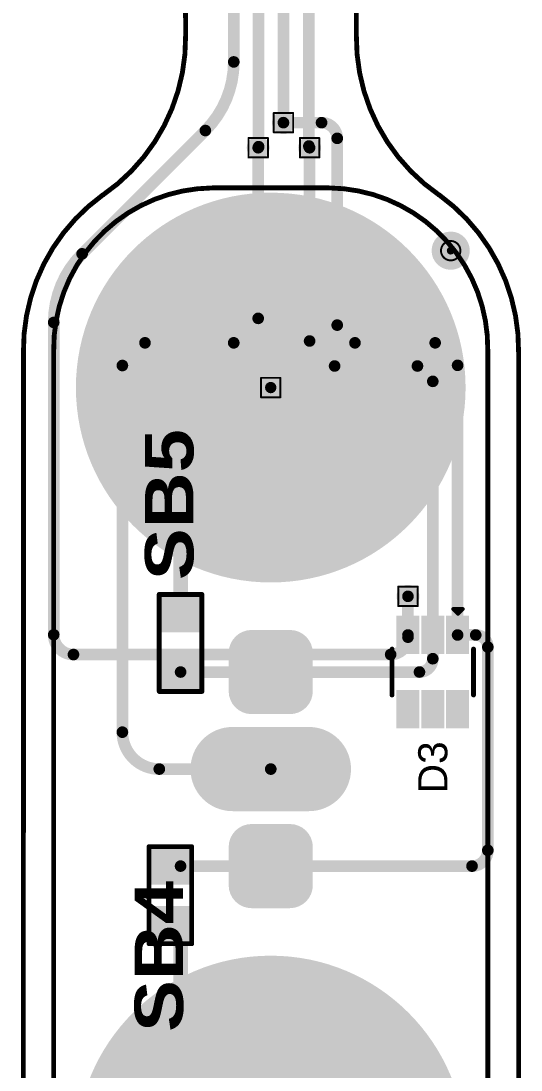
# Model space of a CAD drawing. Header units: inches. Extents: x -17 to 349, y -40 to 215.
# Drawn here: x 179.1 to 192.2, y 5.71 to 33.17 of the extents above; entities that cross this region are included whole.
import ezdxf

# ---------------------------------------------------------------- set-up
doc = ezdxf.new("R2010")
doc.units = ezdxf.units.IN
for name, color, linetype in [('Board Outline', 216, 'Continuous'), ('Bottom Layer', 5, 'Continuous'), ('Bottom Overlay', 54, 'Continuous'), ('Bottom Paste', 16, 'Continuous'), ('Bottom Solder', 6, 'Continuous'), ('Drill Drawing', 1, 'Continuous'), ('Pad Holes', 156, 'Continuous'), ('Top Layer', 1, 'Continuous'), ('Top Overlay', 2, 'Continuous'), ('Top Paste', 8, 'Continuous'), ('Top Solder', 216, 'Continuous'), ('Via Holes', 16, 'Continuous')]:
    doc.layers.add(name, color=color, linetype=linetype)
doc.styles.add('Arial', font='', dxfattribs={"height": 0.2})
doc.styles.add('Arial Black_Bold', font='', dxfattribs={"height": 0.2})
doc.styles.get('Arial').set_extended_font_data('Arial')
doc.styles.get('Arial Black_Bold').set_extended_font_data('Arial Black', bold=True)

# ---------------------------------------------------------------- blocks, each defined once
blk = doc.blocks.new('S______B______21')
at = {"layer": 'Top Layer'}
for points in [[(-1.143, -0.4445), (-1.143, 0.4445), (-0.381, 0.4445), (-0.381, -0.4445)], [(0.381, -0.4445), (0.381, 0.4445), (1.143, 0.4445), (1.143, -0.4445)]]:
    blk.add_hatch(color=1, dxfattribs=at).paths.add_polyline_path(points)
at = {"layer": 'Top Paste'}
for points in [[(-1.143, -0.4445), (-1.143, 0.4445), (-0.381, 0.4445), (-0.381, -0.4445)], [(0.381, -0.4445), (0.381, 0.4445), (1.143, 0.4445), (1.143, -0.4445)]]:
    blk.add_hatch(color=8, dxfattribs=at).paths.add_polyline_path(points)
at = {"layer": 'Top Solder'}
for points in [[(-1.2446, -0.5461), (-1.2446, 0.5461), (-0.2794, 0.5461), (-0.2794, -0.5461)], [(0.2794, -0.5461), (0.2794, 0.5461), (1.2446, 0.5461), (1.2446, -0.5461)]]:
    blk.add_hatch(color=216, dxfattribs=at).paths.add_polyline_path(points)
at = {"layer": 'Top Overlay'}
for points in [[(-1.27, -0.5588, 0.127, 0.127, 0), (-1.27, 0.5588, 0.127, 0.127, 0)], [(1.27, 0.5588, 0.127, 0.127, 0), (-1.27, 0.5588, 0.127, 0.127, 0)], [(1.27, -0.5588, 0.127, 0.127, 0), (1.27, 0.5588, 0.127, 0.127, 0)], [(1.27, -0.5588, 0.127, 0.127, 0), (-1.27, -0.5588, 0.127, 0.127, 0)]]:
    blk.add_lwpolyline(points, format="xyseb", dxfattribs=at)
for points in [[(-1.30175, 0.5588, 0.0635, 0.0635, 1), (-1.23825, 0.5588, 0.0635, 0.0635, 1)], [(-1.30175, 0.5588, 0.0635, 0.0635, 1), (-1.23825, 0.5588, 0.0635, 0.0635, 1)], [(1.23825, 0.5588, 0.0635, 0.0635, 1), (1.30175, 0.5588, 0.0635, 0.0635, 1)], [(1.23825, 0.5588, 0.0635, 0.0635, 1), (1.30175, 0.5588, 0.0635, 0.0635, 1)], [(-1.30175, -0.5588, 0.0635, 0.0635, 1), (-1.23825, -0.5588, 0.0635, 0.0635, 1)], [(-1.30175, -0.5588, 0.0635, 0.0635, 1), (-1.23825, -0.5588, 0.0635, 0.0635, 1)], [(1.23825, -0.5588, 0.0635, 0.0635, 1), (1.30175, -0.5588, 0.0635, 0.0635, 1)], [(1.23825, -0.5588, 0.0635, 0.0635, 1), (1.30175, -0.5588, 0.0635, 0.0635, 1)]]:
    blk.add_lwpolyline(points, format="xyseb", close=True, dxfattribs=at)
blk = doc.blocks.new('S______B______22')
at = {"layer": 'Top Layer'}
for points in [[(-1.143, -0.4445), (-1.143, 0.4445), (-0.381, 0.4445), (-0.381, -0.4445)], [(0.381, -0.4445), (0.381, 0.4445), (1.143, 0.4445), (1.143, -0.4445)]]:
    blk.add_hatch(color=1, dxfattribs=at).paths.add_polyline_path(points)
at = {"layer": 'Top Paste'}
for points in [[(-1.143, -0.4445), (-1.143, 0.4445), (-0.381, 0.4445), (-0.381, -0.4445)], [(0.381, -0.4445), (0.381, 0.4445), (1.143, 0.4445), (1.143, -0.4445)]]:
    blk.add_hatch(color=8, dxfattribs=at).paths.add_polyline_path(points)
at = {"layer": 'Top Solder'}
for points in [[(-1.2446, -0.5461), (-1.2446, 0.5461), (-0.2794, 0.5461), (-0.2794, -0.5461)], [(0.2794, -0.5461), (0.2794, 0.5461), (1.2446, 0.5461), (1.2446, -0.5461)]]:
    blk.add_hatch(color=216, dxfattribs=at).paths.add_polyline_path(points)
at = {"layer": 'Top Overlay'}
for points in [[(-1.27, 0.5588, 0.127, 0.127, 0), (-1.27, -0.5588, 0.127, 0.127, 0)], [(-1.27, 0.5588, 0.127, 0.127, 0), (1.27, 0.5588, 0.127, 0.127, 0)], [(1.27, 0.5588, 0.127, 0.127, 0), (1.27, -0.5588, 0.127, 0.127, 0)], [(-1.27, -0.5588, 0.127, 0.127, 0), (1.27, -0.5588, 0.127, 0.127, 0)]]:
    blk.add_lwpolyline(points, format="xyseb", dxfattribs=at)
for points in [[(-1.30175, 0.5588, 0.0635, 0.0635, 1), (-1.23825, 0.5588, 0.0635, 0.0635, 1)], [(-1.30175, 0.5588, 0.0635, 0.0635, 1), (-1.23825, 0.5588, 0.0635, 0.0635, 1)], [(1.23825, 0.5588, 0.0635, 0.0635, 1), (1.30175, 0.5588, 0.0635, 0.0635, 1)], [(1.23825, 0.5588, 0.0635, 0.0635, 1), (1.30175, 0.5588, 0.0635, 0.0635, 1)], [(-1.30175, -0.5588, 0.0635, 0.0635, 1), (-1.23825, -0.5588, 0.0635, 0.0635, 1)], [(-1.30175, -0.5588, 0.0635, 0.0635, 1), (-1.23825, -0.5588, 0.0635, 0.0635, 1)], [(1.23825, -0.5588, 0.0635, 0.0635, 1), (1.30175, -0.5588, 0.0635, 0.0635, 1)], [(1.23825, -0.5588, 0.0635, 0.0635, 1), (1.30175, -0.5588, 0.0635, 0.0635, 1)]]:
    blk.add_lwpolyline(points, format="xyseb", close=True, dxfattribs=at)
blk = doc.blocks.new('SOT_363_29')
at = {"layer": 'Top Layer'}
for points in [[(-0.57, 0.85), (-0.57, 0.45), (-1.37, 0.45), (-1.37, 0.85)], [(1.37, 0.85), (1.37, 0.45), (0.57, 0.45), (0.57, 0.85)], [(-0.57, 0.2), (-0.57, -0.2), (-1.37, -0.2), (-1.37, 0.2)], [(1.37, 0.2), (1.37, -0.2), (0.57, -0.2), (0.57, 0.2)], [(-0.57, -0.45), (-0.57, -0.85), (-1.37, -0.85), (-1.37, -0.45)], [(1.37, -0.45), (1.37, -0.85), (0.57, -0.85), (0.57, -0.45)]]:
    blk.add_hatch(color=1, dxfattribs=at).paths.add_polyline_path(points)
at = {"layer": 'Top Paste'}
for points in [[(-0.57, 0.85), (-0.57, 0.45), (-1.37, 0.45), (-1.37, 0.85)], [(1.37, 0.85), (1.37, 0.45), (0.57, 0.45), (0.57, 0.85)], [(-0.57, 0.2), (-0.57, -0.2), (-1.37, -0.2), (-1.37, 0.2)], [(1.37, 0.2), (1.37, -0.2), (0.57, -0.2), (0.57, 0.2)], [(-0.57, -0.45), (-0.57, -0.85), (-1.37, -0.85), (-1.37, -0.45)], [(1.37, -0.45), (1.37, -0.85), (0.57, -0.85), (0.57, -0.45)]]:
    blk.add_hatch(color=8, dxfattribs=at).paths.add_polyline_path(points)
at = {"layer": 'Top Solder'}
for points in [[(-0.468, 0.952), (-0.468, 0.348), (-1.472, 0.348), (-1.472, 0.952)], [(1.472, 0.952), (1.472, 0.348), (0.468, 0.348), (0.468, 0.952)], [(-0.468, 0.302), (-0.468, -0.302), (-1.472, -0.302), (-1.472, 0.302)], [(1.472, 0.302), (1.472, -0.302), (0.468, -0.302), (0.468, 0.302)], [(-0.468, -0.348), (-0.468, -0.952), (-1.472, -0.952), (-1.472, -0.348)], [(1.472, -0.348), (1.472, -0.952), (0.468, -0.952), (0.468, -0.348)]]:
    blk.add_hatch(color=216, dxfattribs=at).paths.add_polyline_path(points)
at = {"layer": 'Top Overlay'}
for points in [[(0.6, 1.067, 0.127, 0.127, 0), (-0.6, 1.067, 0.127, 0.127, 0)], [(-1.524, 0.66, 0.1, 0.1, 0), (-1.651, 0.787, 0.1, 0.1, 0)], [(-1.651, 0.533, 0.1, 0.1, 0), (-1.651, 0.787, 0.1, 0.1, 0)], [(-1.651, 0.533, 0.1, 0.1, 0), (-1.524, 0.66, 0.1, 0.1, 0)], [(-0.6, -1.067, 0.127, 0.127, 0), (0.6, -1.067, 0.127, 0.127, 0)]]:
    blk.add_lwpolyline(points, format="xyseb", dxfattribs=at)
for points in [[(-0.632, 1.067, 0.0635, 0.0635, 1), (-0.568, 1.067, 0.0635, 0.0635, 1)], [(0.568, 1.067, 0.0635, 0.0635, 1), (0.632, 1.067, 0.0635, 0.0635, 1)], [(-1.676, 0.787, 0.05, 0.05, 1), (-1.626, 0.787, 0.05, 0.05, 1)], [(-1.676, 0.787, 0.05, 0.05, 1), (-1.626, 0.787, 0.05, 0.05, 1)], [(-1.676, 0.533, 0.05, 0.05, 1), (-1.626, 0.533, 0.05, 0.05, 1)], [(-1.676, 0.533, 0.05, 0.05, 1), (-1.626, 0.533, 0.05, 0.05, 1)], [(-1.549, 0.66, 0.05, 0.05, 1), (-1.499, 0.66, 0.05, 0.05, 1)], [(-1.549, 0.66, 0.05, 0.05, 1), (-1.499, 0.66, 0.05, 0.05, 1)], [(-0.632, -1.067, 0.0635, 0.0635, 1), (-0.568, -1.067, 0.0635, 0.0635, 1)], [(0.568, -1.067, 0.0635, 0.0635, 1), (0.632, -1.067, 0.0635, 0.0635, 1)]]:
    blk.add_lwpolyline(points, format="xyseb", close=True, dxfattribs=at)
blk = doc.blocks.new('EMG_2_PAD_B_44')
at = {"layer": 'Bottom Layer'}
h = blk.add_hatch(color=5, dxfattribs=at)
edge = h.paths.add_edge_path()
edge.add_arc((0, 9.987), 5, 0, 360)
h = blk.add_hatch(color=5, dxfattribs=at)
edge = h.paths.add_edge_path()
edge.add_arc((0, -9.987), 5, 0, 360)
at = {"layer": 'Bottom Paste'}
h = blk.add_hatch(color=16, dxfattribs=at)
edge = h.paths.add_edge_path()
edge.add_arc((0, 9.987), 5, 0, 360)
h = blk.add_hatch(color=16, dxfattribs=at)
edge = h.paths.add_edge_path()
edge.add_arc((0, -9.987), 5, 0, 360)
at = {"layer": 'Bottom Solder'}
h = blk.add_hatch(color=6, dxfattribs=at)
edge = h.paths.add_edge_path()
edge.add_arc((0, 9.987), 5.102, 0, 360)
h = blk.add_hatch(color=6, dxfattribs=at)
edge = h.paths.add_edge_path()
edge.add_arc((0, -9.987), 5.102, 0, 360)
at = {"layer": 'Bottom Overlay'}
for points in [[(-5.683, 10.966, 0.127, 0.127, -0.414214), (-1.531, 15.213, 0.127, 0.127, 0)], [(-1.531, 15.213, 0.127, 0.127, 0), (1.531, 15.213, 0.127, 0.127, 0)], [(1.531, 15.213, 0.127, 0.127, -0.414214), (5.683, 10.966, 0.127, 0.127, 0)], [(-5.683, -10.966, 0.127, 0.127, 0), (-5.683, 10.966, 0.127, 0.127, 0)], [(5.683, -10.966, 0.127, 0.127, 0), (5.683, 10.966, 0.127, 0.127, 0)]]:
    blk.add_lwpolyline(points, format="xyseb", dxfattribs=at)
for points in [[(-1.562, 15.213, 0.0635, 0.0635, 1), (-1.499, 15.213, 0.0635, 0.0635, 1)], [(-1.562, 15.213, 0.0635, 0.0635, 1), (-1.499, 15.213, 0.0635, 0.0635, 1)], [(1.499, 15.213, 0.0635, 0.0635, 1), (1.562, 15.213, 0.0635, 0.0635, 1)], [(1.499, 15.213, 0.0635, 0.0635, 1), (1.562, 15.213, 0.0635, 0.0635, 1)], [(-5.715, 10.966, 0.0635, 0.0635, 1), (-5.652, 10.966, 0.0635, 0.0635, 1)], [(-5.715, 10.966, 0.0635, 0.0635, 1), (-5.652, 10.966, 0.0635, 0.0635, 1)], [(5.651, 10.966, 0.0635, 0.0635, 1), (5.715, 10.966, 0.0635, 0.0635, 1)], [(5.651, 10.966, 0.0635, 0.0635, 1), (5.715, 10.966, 0.0635, 0.0635, 1)]]:
    blk.add_lwpolyline(points, format="xyseb", close=True, dxfattribs=at)
blk = doc.blocks.new('T____P____SMD_3_P____55')
at = {"layer": 'Top Layer'}
h = blk.add_hatch(color=1, dxfattribs=at)
edge = h.paths.add_edge_path()
edge.add_arc((-0.5, 3.04), 0.5, 90, 180)
edge.add_line((-1, 3.04), (-1, 2.04))
edge.add_arc((-0.5, 2.04), 0.5, 180, 270)
edge.add_line((-0.5, 1.54), (0.5, 1.54))
edge.add_arc((0.5, 2.04), 0.5, 270, 360)
edge.add_line((1, 2.04), (1, 3.04))
edge.add_arc((0.5, 3.04), 0.5, 0, 90)
edge.add_line((0.5, 3.54), (-0.5, 3.54))
h = blk.add_hatch(color=1, dxfattribs=at)
edge = h.paths.add_edge_path()
edge.add_arc((-1, 0), 1, 90, 270)
edge.add_line((-1, -1), (1, -1))
edge.add_arc((1, 0), 1, 270, 450)
edge.add_line((1, 1), (-1, 1))
h = blk.add_hatch(color=1, dxfattribs=at)
edge = h.paths.add_edge_path()
edge.add_arc((-0.5, -2.04), 0.5, 90, 180)
edge.add_line((-1, -2.04), (-1, -3.04))
edge.add_arc((-0.5, -3.04), 0.5, 180, 270)
edge.add_line((-0.5, -3.54), (0.5, -3.54))
edge.add_arc((0.5, -3.04), 0.5, 270, 360)
edge.add_line((1, -3.04), (1, -2.04))
edge.add_arc((0.5, -2.04), 0.5, 0, 90)
edge.add_line((0.5, -1.54), (-0.5, -1.54))
at = {"layer": 'Top Paste'}
h = blk.add_hatch(color=8, dxfattribs=at)
edge = h.paths.add_edge_path()
edge.add_arc((-0.5, 3.04), 0.5, 90, 180)
edge.add_line((-1, 3.04), (-1, 2.04))
edge.add_arc((-0.5, 2.04), 0.5, 180, 270)
edge.add_line((-0.5, 1.54), (0.5, 1.54))
edge.add_arc((0.5, 2.04), 0.5, 270, 360)
edge.add_line((1, 2.04), (1, 3.04))
edge.add_arc((0.5, 3.04), 0.5, 0, 90)
edge.add_line((0.5, 3.54), (-0.5, 3.54))
h = blk.add_hatch(color=8, dxfattribs=at)
edge = h.paths.add_edge_path()
edge.add_arc((-1, 0), 1, 90, 270)
edge.add_line((-1, -1), (1, -1))
edge.add_arc((1, 0), 1, 270, 450)
edge.add_line((1, 1), (-1, 1))
h = blk.add_hatch(color=8, dxfattribs=at)
edge = h.paths.add_edge_path()
edge.add_arc((-0.5, -2.04), 0.5, 90, 180)
edge.add_line((-1, -2.04), (-1, -3.04))
edge.add_arc((-0.5, -3.04), 0.5, 180, 270)
edge.add_line((-0.5, -3.54), (0.5, -3.54))
edge.add_arc((0.5, -3.04), 0.5, 270, 360)
edge.add_line((1, -3.04), (1, -2.04))
edge.add_arc((0.5, -2.04), 0.5, 0, 90)
edge.add_line((0.5, -1.54), (-0.5, -1.54))
at = {"layer": 'Top Solder'}
h = blk.add_hatch(color=216, dxfattribs=at)
edge = h.paths.add_edge_path()
edge.add_arc((-0.5, 3.04), 0.602, 90, 180)
edge.add_line((-1.102, 3.04), (-1.102, 2.04))
edge.add_arc((-0.5, 2.04), 0.602, 180, 270)
edge.add_line((-0.5, 1.438), (0.5, 1.438))
edge.add_arc((0.5, 2.04), 0.602, 270, 360)
edge.add_line((1.102, 2.04), (1.102, 3.04))
edge.add_arc((0.5, 3.04), 0.602, 0, 90)
edge.add_line((0.5, 3.642), (-0.5, 3.642))
h = blk.add_hatch(color=216, dxfattribs=at)
edge = h.paths.add_edge_path()
edge.add_arc((-1, 0), 1.102, 90, 270)
edge.add_line((-1, -1.102), (1, -1.102))
edge.add_arc((1, 0), 1.102, 270, 450)
edge.add_line((1, 1.102), (-1, 1.102))
h = blk.add_hatch(color=216, dxfattribs=at)
edge = h.paths.add_edge_path()
edge.add_arc((-0.5, -2.04), 0.602, 90, 180)
edge.add_line((-1.102, -2.04), (-1.102, -3.04))
edge.add_arc((-0.5, -3.04), 0.602, 180, 270)
edge.add_line((-0.5, -3.642), (0.5, -3.642))
edge.add_arc((0.5, -3.04), 0.602, 270, 360)
edge.add_line((1.102, -3.04), (1.102, -2.04))
edge.add_arc((0.5, -2.04), 0.602, 0, 90)
edge.add_line((0.5, -1.438), (-0.5, -1.438))

msp = doc.modelspace()

# ---------------------------------------------------------------- hatches: boundary and pattern name
at = {"layer": 'Bottom Layer'}
h = msp.add_hatch(color=5, dxfattribs=at)
edge = h.paths.add_edge_path()
edge.add_arc((185.978, 30.51), 0.3, 0, 360)
h = msp.add_hatch(color=5, dxfattribs=at)
edge = h.paths.add_edge_path()
edge.add_arc((185.316, 29.854), 0.3, 0, 360)
h = msp.add_hatch(color=5, dxfattribs=at)
edge = h.paths.add_edge_path()
edge.add_arc((186.662, 29.854), 0.3, 0, 360)
h = msp.add_hatch(color=5, dxfattribs=at)
edge = h.paths.add_edge_path()
edge.add_arc((185.645, 23.576), 0.3, 0, 360)
h = msp.add_hatch(color=5, dxfattribs=at)
edge = h.paths.add_edge_path()
edge.add_arc((189.238, 18.111), 0.3, 0, 360)
at = {"layer": 'Bottom Solder'}
h = msp.add_hatch(color=6, dxfattribs=at)
edge = h.paths.add_edge_path()
edge.add_arc((190.357, 27.159), 0.102, 0, 360)
at = {"layer": 'Pad Holes'}
h = msp.add_hatch(color=7, dxfattribs=at)
edge = h.paths.add_edge_path()
edge.add_arc((190.357, 27.159), 0.5, 0, 360)
at = {"layer": 'Top Layer'}
h = msp.add_hatch(color=1, dxfattribs=at)
edge = h.paths.add_edge_path()
edge.add_arc((185.978, 30.51), 0.3, 0, 360)
h = msp.add_hatch(color=1, dxfattribs=at)
edge = h.paths.add_edge_path()
edge.add_arc((185.316, 29.854), 0.3, 0, 360)
h = msp.add_hatch(color=1, dxfattribs=at)
edge = h.paths.add_edge_path()
edge.add_arc((186.662, 29.854), 0.3, 0, 360)
h = msp.add_hatch(color=1, dxfattribs=at)
edge = h.paths.add_edge_path()
edge.add_arc((185.645, 23.576), 0.3, 0, 360)
h = msp.add_hatch(color=1, dxfattribs=at)
edge = h.paths.add_edge_path()
edge.add_arc((189.238, 18.111), 0.3, 0, 360)
at = {"layer": 'Top Solder'}
h = msp.add_hatch(color=216, dxfattribs=at)
edge = h.paths.add_edge_path()
edge.add_arc((190.357, 27.159), 0.102, 0, 360)
at = {"layer": 'Via Holes'}
h = msp.add_hatch(color=7, dxfattribs=at)
edge = h.paths.add_edge_path()
edge.add_arc((185.978, 30.51), 0.15, 0, 360)
h = msp.add_hatch(color=7, dxfattribs=at)
edge = h.paths.add_edge_path()
edge.add_arc((185.316, 29.854), 0.15, 0, 360)
h = msp.add_hatch(color=7, dxfattribs=at)
edge = h.paths.add_edge_path()
edge.add_arc((186.662, 29.854), 0.15, 0, 360)
h = msp.add_hatch(color=7, dxfattribs=at)
edge = h.paths.add_edge_path()
edge.add_arc((185.645, 23.576), 0.15, 0, 360)
h = msp.add_hatch(color=7, dxfattribs=at)
edge = h.paths.add_edge_path()
edge.add_arc((189.238, 18.111), 0.15, 0, 360)

# ---------------------------------------------------------------- linework, layer by layer
at = {"layer": 'Board Outline'}
for points in [[(183.381, 52.651, 0.127, 0.127, 0), (183.416, 32.792, 0.127, 0.127, 0)], [(187.851, 52.659, 0.127, 0.127, 0), (187.886, 32.793, 0.127, 0.127, 0)], [(183.416, 32.792, 0.127, 0.127, -0.250069), (181.248, 28.615, 0.127, 0.127, 0)], [(190.055, 28.615, 0.127, 0.127, -0.250069), (187.887, 32.792, 0.127, 0.127, 0)], [(179.169, 24.504, 0.127, 0.127, -0.244175), (181.246, 28.617, 0.127, 0.127, 0)], [(190.057, 28.617, 0.127, 0.127, -0.244175), (192.135, 24.504, 0.127, 0.127, 0)], [(179.168, 2.648, 0.127, 0.127, 0), (179.169, 24.504, 0.127, 0.127, 0)], [(192.135, 24.504, 0.127, 0.127, 0), (192.135, 2.648, 0.127, 0.127, 0)]]:
    msp.add_lwpolyline(points, format="xyseb", dxfattribs=at)
for points in [[(183.385, 32.792, 0.0635, 0.0635, 1), (183.448, 32.792, 0.0635, 0.0635, 1)], [(183.385, 32.792, 0.0635, 0.0635, 1), (183.448, 32.792, 0.0635, 0.0635, 1)], [(187.855, 32.793, 0.0635, 0.0635, 1), (187.918, 32.793, 0.0635, 0.0635, 1)], [(187.855, 32.792, 0.0635, 0.0635, 1), (187.919, 32.792, 0.0635, 0.0635, 1)], [(181.214, 28.617, 0.0635, 0.0635, 1), (181.278, 28.617, 0.0635, 0.0635, 1)], [(181.216, 28.615, 0.0635, 0.0635, 1), (181.279, 28.615, 0.0635, 0.0635, 1)], [(190.024, 28.615, 0.0635, 0.0635, 1), (190.087, 28.615, 0.0635, 0.0635, 1)], [(190.025, 28.617, 0.0635, 0.0635, 1), (190.089, 28.617, 0.0635, 0.0635, 1)], [(179.137, 24.504, 0.0635, 0.0635, 1), (179.2, 24.504, 0.0635, 0.0635, 1)], [(179.137, 24.504, 0.0635, 0.0635, 1), (179.2, 24.504, 0.0635, 0.0635, 1)], [(192.103, 24.504, 0.0635, 0.0635, 1), (192.166, 24.504, 0.0635, 0.0635, 1)], [(192.103, 24.504, 0.0635, 0.0635, 1), (192.166, 24.504, 0.0635, 0.0635, 1)]]:
    msp.add_lwpolyline(points, format="xyseb", close=True, dxfattribs=at)
at = {"layer": 'Bottom Layer'}
for points in [[(184.677, 32.1, 0.305, 0.305, 0), (184.677, 52.653, 0.305, 0.305, 0)], [(185.327, 29.881, 0.305, 0.305, 0), (185.327, 52.653, 0.305, 0.305, 0)], [(185.977, 30.511, 0.305, 0.305, 0), (185.977, 52.308, 0.305, 0.305, 0)], [(186.644, 29.899, 0.305, 0.305, 0), (186.644, 33.954, 0.305, 0.305, 0)], [(184.677, 32.1, 0.305, 0.305, -0.198912), (183.933, 30.304, 0.305, 0.305, 0)], [(185.977, 30.511, 0.305, 0.305, 0), (185.978, 30.51, 0.305, 0.305, 0)], [(180.706, 27.077, 0.305, 0.305, 0), (183.933, 30.304, 0.305, 0.305, 0)], [(185.328, 29.882, 0.305, 0.305, -0.198912), (185.316, 29.854, 0.305, 0.305, 0)], [(185.327, 29.881, 0.305, 0.305, -0.198912), (185.316, 29.854, 0.305, 0.305, 0)], [(186.662, 29.854, 0.305, 0.305, -0.198912), (186.644, 29.899, 0.305, 0.305, 0)], [(179.962, 25.281, 0.305, 0.305, -0.198912), (180.706, 27.077, 0.305, 0.305, 0)], [(179.962, 17.105, 0.305, 0.305, 0), (179.962, 25.281, 0.305, 0.305, 0)], [(189.238, 17.041, 0.305, 0.305, 0), (189.238, 18.111, 0.305, 0.305, 0)], [(180.479, 16.587, 0.305, 0.305, -0.414214), (179.962, 17.105, 0.305, 0.305, 0)], [(189.238, 17.041, 0.305, 0.305, -0.414214), (188.784, 16.587, 0.305, 0.305, 0)], [(180.479, 16.587, 0.305, 0.305, 0), (188.784, 16.587, 0.305, 0.305, 0)]]:
    msp.add_lwpolyline(points, format="xyseb", dxfattribs=at)
for points in [[(184.601, 32.1, 0.152, 0.152, 1), (184.753, 32.1, 0.152, 0.152, 1)], [(184.601, 32.1, 0.152, 0.152, 1), (184.753, 32.1, 0.152, 0.152, 1)], [(185.901, 30.511, 0.152, 0.152, 1), (186.053, 30.511, 0.152, 0.152, 1)], [(185.901, 30.511, 0.152, 0.152, 1), (186.053, 30.511, 0.152, 0.152, 1)], [(185.902, 30.51, 0.152, 0.152, 1), (186.054, 30.51, 0.152, 0.152, 1)], [(183.857, 30.304, 0.152, 0.152, 1), (184.009, 30.304, 0.152, 0.152, 1)], [(183.857, 30.304, 0.152, 0.152, 1), (184.009, 30.304, 0.152, 0.152, 1)], [(185.24, 29.854, 0.152, 0.152, 1), (185.392, 29.854, 0.152, 0.152, 1)], [(185.24, 29.854, 0.152, 0.152, 1), (185.392, 29.854, 0.152, 0.152, 1)], [(185.252, 29.882, 0.152, 0.152, 1), (185.404, 29.882, 0.152, 0.152, 1)], [(185.251, 29.881, 0.152, 0.152, 1), (185.403, 29.881, 0.152, 0.152, 1)], [(185.251, 29.881, 0.152, 0.152, 1), (185.403, 29.881, 0.152, 0.152, 1)], [(186.568, 29.899, 0.152, 0.152, 1), (186.72, 29.899, 0.152, 0.152, 1)], [(186.568, 29.899, 0.152, 0.152, 1), (186.72, 29.899, 0.152, 0.152, 1)], [(186.586, 29.854, 0.152, 0.152, 1), (186.738, 29.854, 0.152, 0.152, 1)], [(180.63, 27.077, 0.152, 0.152, 1), (180.782, 27.077, 0.152, 0.152, 1)], [(180.63, 27.077, 0.152, 0.152, 1), (180.782, 27.077, 0.152, 0.152, 1)], [(179.886, 25.281, 0.152, 0.152, 1), (180.038, 25.281, 0.152, 0.152, 1)], [(179.886, 25.281, 0.152, 0.152, 1), (180.038, 25.281, 0.152, 0.152, 1)], [(189.162, 18.111, 0.152, 0.152, 1), (189.314, 18.111, 0.152, 0.152, 1)], [(179.886, 17.105, 0.152, 0.152, 1), (180.038, 17.105, 0.152, 0.152, 1)], [(179.886, 17.105, 0.152, 0.152, 1), (180.038, 17.105, 0.152, 0.152, 1)], [(189.162, 17.041, 0.152, 0.152, 1), (189.314, 17.041, 0.152, 0.152, 1)], [(189.162, 17.041, 0.152, 0.152, 1), (189.314, 17.041, 0.152, 0.152, 1)], [(180.403, 16.587, 0.152, 0.152, 1), (180.556, 16.587, 0.152, 0.152, 1)], [(180.403, 16.587, 0.152, 0.152, 1), (180.556, 16.587, 0.152, 0.152, 1)], [(188.708, 16.587, 0.152, 0.152, 1), (188.86, 16.587, 0.152, 0.152, 1)], [(188.708, 16.587, 0.152, 0.152, 1), (188.86, 16.587, 0.152, 0.152, 1)]]:
    msp.add_lwpolyline(points, format="xyseb", close=True, dxfattribs=at)
at = {"layer": 'Drill Drawing'}
for points in [[(185.724, 30.764, 0.0508, 0.0508, 0), (186.232, 30.764, 0.0508, 0.0508, 0)], [(185.724, 30.256, 0.0508, 0.0508, 0), (185.724, 30.764, 0.0508, 0.0508, 0)], [(186.232, 30.256, 0.0508, 0.0508, 0), (186.232, 30.764, 0.0508, 0.0508, 0)], [(185.724, 30.256, 0.0508, 0.0508, 0), (186.232, 30.256, 0.0508, 0.0508, 0)], [(185.062, 30.108, 0.0508, 0.0508, 0), (185.57, 30.108, 0.0508, 0.0508, 0)], [(185.062, 29.6, 0.0508, 0.0508, 0), (185.062, 30.108, 0.0508, 0.0508, 0)], [(185.57, 29.6, 0.0508, 0.0508, 0), (185.57, 30.108, 0.0508, 0.0508, 0)], [(186.408, 30.108, 0.0508, 0.0508, 0), (186.916, 30.108, 0.0508, 0.0508, 0)], [(186.408, 29.6, 0.0508, 0.0508, 0), (186.408, 30.108, 0.0508, 0.0508, 0)], [(186.916, 29.6, 0.0508, 0.0508, 0), (186.916, 30.108, 0.0508, 0.0508, 0)], [(185.062, 29.6, 0.0508, 0.0508, 0), (185.57, 29.6, 0.0508, 0.0508, 0)], [(186.408, 29.6, 0.0508, 0.0508, 0), (186.916, 29.6, 0.0508, 0.0508, 0)], [(185.391, 23.83, 0.0508, 0.0508, 0), (185.899, 23.83, 0.0508, 0.0508, 0)], [(185.391, 23.322, 0.0508, 0.0508, 0), (185.391, 23.83, 0.0508, 0.0508, 0)], [(185.899, 23.322, 0.0508, 0.0508, 0), (185.899, 23.83, 0.0508, 0.0508, 0)], [(185.391, 23.322, 0.0508, 0.0508, 0), (185.899, 23.322, 0.0508, 0.0508, 0)], [(188.984, 18.365, 0.0508, 0.0508, 0), (189.492, 18.365, 0.0508, 0.0508, 0)], [(188.984, 17.857, 0.0508, 0.0508, 0), (188.984, 18.365, 0.0508, 0.0508, 0)], [(189.492, 17.857, 0.0508, 0.0508, 0), (189.492, 18.365, 0.0508, 0.0508, 0)], [(188.984, 17.857, 0.0508, 0.0508, 0), (189.492, 17.857, 0.0508, 0.0508, 0)]]:
    msp.add_lwpolyline(points, format="xyseb", dxfattribs=at)
for points in [[(185.711, 30.764, 0.0254, 0.0254, 1), (185.736, 30.764, 0.0254, 0.0254, 1)], [(185.711, 30.764, 0.0254, 0.0254, 1), (185.736, 30.764, 0.0254, 0.0254, 1)], [(186.219, 30.764, 0.0254, 0.0254, 1), (186.244, 30.764, 0.0254, 0.0254, 1)], [(186.219, 30.764, 0.0254, 0.0254, 1), (186.244, 30.764, 0.0254, 0.0254, 1)], [(185.711, 30.256, 0.0254, 0.0254, 1), (185.736, 30.256, 0.0254, 0.0254, 1)], [(185.711, 30.256, 0.0254, 0.0254, 1), (185.736, 30.256, 0.0254, 0.0254, 1)], [(186.219, 30.256, 0.0254, 0.0254, 1), (186.244, 30.256, 0.0254, 0.0254, 1)], [(186.219, 30.256, 0.0254, 0.0254, 1), (186.244, 30.256, 0.0254, 0.0254, 1)], [(185.049, 30.108, 0.0254, 0.0254, 1), (185.075, 30.108, 0.0254, 0.0254, 1)], [(185.049, 30.108, 0.0254, 0.0254, 1), (185.075, 30.108, 0.0254, 0.0254, 1)], [(185.557, 30.108, 0.0254, 0.0254, 1), (185.583, 30.108, 0.0254, 0.0254, 1)], [(185.557, 30.108, 0.0254, 0.0254, 1), (185.583, 30.108, 0.0254, 0.0254, 1)], [(186.396, 30.108, 0.0254, 0.0254, 1), (186.421, 30.108, 0.0254, 0.0254, 1)], [(186.396, 30.108, 0.0254, 0.0254, 1), (186.421, 30.108, 0.0254, 0.0254, 1)], [(186.904, 30.108, 0.0254, 0.0254, 1), (186.929, 30.108, 0.0254, 0.0254, 1)], [(186.904, 30.108, 0.0254, 0.0254, 1), (186.929, 30.108, 0.0254, 0.0254, 1)], [(185.049, 29.6, 0.0254, 0.0254, 1), (185.075, 29.6, 0.0254, 0.0254, 1)], [(185.049, 29.6, 0.0254, 0.0254, 1), (185.075, 29.6, 0.0254, 0.0254, 1)], [(185.557, 29.6, 0.0254, 0.0254, 1), (185.583, 29.6, 0.0254, 0.0254, 1)], [(185.557, 29.6, 0.0254, 0.0254, 1), (185.583, 29.6, 0.0254, 0.0254, 1)], [(186.396, 29.6, 0.0254, 0.0254, 1), (186.421, 29.6, 0.0254, 0.0254, 1)], [(186.396, 29.6, 0.0254, 0.0254, 1), (186.421, 29.6, 0.0254, 0.0254, 1)], [(186.904, 29.6, 0.0254, 0.0254, 1), (186.929, 29.6, 0.0254, 0.0254, 1)], [(186.904, 29.6, 0.0254, 0.0254, 1), (186.929, 29.6, 0.0254, 0.0254, 1)], [(190.611, 27.159, 0.0508, 0.0508, 1), (190.103, 27.159, 0.0508, 0.0508, 1)], [(190.09, 27.159, 0.0254, 0.0254, 1), (190.115, 27.159, 0.0254, 0.0254, 1)], [(190.598, 27.159, 0.0254, 0.0254, 1), (190.623, 27.159, 0.0254, 0.0254, 1)], [(185.379, 23.83, 0.0254, 0.0254, 1), (185.404, 23.83, 0.0254, 0.0254, 1)], [(185.379, 23.83, 0.0254, 0.0254, 1), (185.404, 23.83, 0.0254, 0.0254, 1)], [(185.887, 23.83, 0.0254, 0.0254, 1), (185.912, 23.83, 0.0254, 0.0254, 1)], [(185.887, 23.83, 0.0254, 0.0254, 1), (185.912, 23.83, 0.0254, 0.0254, 1)], [(185.379, 23.322, 0.0254, 0.0254, 1), (185.404, 23.322, 0.0254, 0.0254, 1)], [(185.379, 23.322, 0.0254, 0.0254, 1), (185.404, 23.322, 0.0254, 0.0254, 1)], [(185.887, 23.322, 0.0254, 0.0254, 1), (185.912, 23.322, 0.0254, 0.0254, 1)], [(185.887, 23.322, 0.0254, 0.0254, 1), (185.912, 23.322, 0.0254, 0.0254, 1)], [(188.971, 18.365, 0.0254, 0.0254, 1), (188.997, 18.365, 0.0254, 0.0254, 1)], [(188.971, 18.365, 0.0254, 0.0254, 1), (188.997, 18.365, 0.0254, 0.0254, 1)], [(189.479, 18.365, 0.0254, 0.0254, 1), (189.505, 18.365, 0.0254, 0.0254, 1)], [(189.479, 18.365, 0.0254, 0.0254, 1), (189.505, 18.365, 0.0254, 0.0254, 1)], [(188.971, 17.857, 0.0254, 0.0254, 1), (188.997, 17.857, 0.0254, 0.0254, 1)], [(188.971, 17.857, 0.0254, 0.0254, 1), (188.997, 17.857, 0.0254, 0.0254, 1)], [(189.479, 17.857, 0.0254, 0.0254, 1), (189.505, 17.857, 0.0254, 0.0254, 1)], [(189.479, 17.857, 0.0254, 0.0254, 1), (189.505, 17.857, 0.0254, 0.0254, 1)]]:
    msp.add_lwpolyline(points, format="xyseb", close=True, dxfattribs=at)
at = {"layer": 'Top Layer'}
for points in [[(185.978, 30.51, 0.305, 0.305, 0), (186.976, 30.51, 0.305, 0.305, 0)], [(186.976, 30.51, 0.305, 0.305, -0.414214), (187.385, 30.1, 0.305, 0.305, 0)], [(187.385, 25.211, 0.305, 0.305, 0), (187.385, 30.1, 0.305, 0.305, 0)], [(185.316, 25.387, 0.305, 0.305, 0), (185.316, 29.854, 0.305, 0.305, 0)], [(186.662, 24.795, 0.305, 0.305, 0), (186.662, 29.854, 0.305, 0.305, 0)], [(185.316, 25.387, 0.305, 0.305, -0.414214), (184.675, 24.747, 0.305, 0.305, 0)], [(187.85, 24.747, 0.305, 0.305, -0.414214), (187.385, 25.211, 0.305, 0.305, 0)], [(181.76, 24.153, 0.305, 0.305, -0.415072), (182.352, 24.747, 0.305, 0.305, 0)], [(182.352, 24.747, 0.305, 0.305, 0), (184.675, 24.747, 0.305, 0.305, 0)], [(187.317, 24.14, 0.305, 0.305, -0.414214), (186.662, 24.795, 0.305, 0.305, 0)], [(187.85, 24.747, 0.305, 0.305, 0), (189.95, 24.747, 0.305, 0.305, 0)], [(189.95, 24.747, 0.305, 0.305, -0.414214), (190.538, 24.158, 0.305, 0.305, 0)], [(181.76, 14.555, 0.305, 0.305, 0), (181.76, 24.153, 0.305, 0.305, 0)], [(187.317, 24.14, 0.305, 0.305, 0), (189.486, 24.14, 0.305, 0.305, 0)], [(189.486, 24.14, 0.305, 0.305, -0.414214), (189.888, 23.738, 0.305, 0.305, 0)], [(190.538, 17.099, 0.305, 0.305, 0), (190.538, 24.158, 0.305, 0.305, 0)], [(183.284, 22.988, 0.381, 0.381, -0.414214), (183.872, 23.576, 0.381, 0.381, 0)], [(183.872, 23.576, 0.381, 0.381, 0), (185.645, 23.576, 0.381, 0.381, 0)], [(189.888, 16.478, 0.305, 0.305, 0), (189.888, 23.738, 0.305, 0.305, 0)], [(183.284, 17.653, 0.381, 0.381, 0), (183.284, 22.988, 0.381, 0.381, 0)], [(189.238, 17.099, 0.305, 0.305, 0), (189.238, 18.111, 0.305, 0.305, 0)], [(190.538, 17.099, 0.305, 0.305, 0), (191.013, 17.099, 0.305, 0.305, 0)], [(191.013, 17.099, 0.305, 0.305, -0.414214), (191.329, 16.784, 0.305, 0.305, 0)], [(191.329, 11.462, 0.305, 0.305, 0), (191.329, 16.784, 0.305, 0.305, 0)], [(189.888, 16.478, 0.305, 0.305, -0.414214), (189.539, 16.129, 0.305, 0.305, 0)], [(183.284, 16.129, 0.305, 0.305, 0), (189.539, 16.129, 0.305, 0.305, 0)], [(182.727, 13.589, 0.305, 0.305, -0.414214), (181.76, 14.555, 0.305, 0.305, 0)], [(182.727, 13.589, 0.305, 0.305, 0), (185.645, 13.589, 0.305, 0.305, 0)], [(191.329, 11.462, 0.305, 0.305, -0.414214), (190.915, 11.049, 0.305, 0.305, 0)], [(183.284, 11.049, 0.305, 0.305, 0), (190.915, 11.049, 0.305, 0.305, 0)], [(183.284, 4.095, 0.381, 0.381, 0), (183.284, 9.525, 0.381, 0.381, 0)]]:
    msp.add_lwpolyline(points, format="xyseb", dxfattribs=at)
for points in [[(185.902, 30.51, 0.152, 0.152, 1), (186.054, 30.51, 0.152, 0.152, 1)], [(186.899, 30.51, 0.152, 0.152, 1), (187.052, 30.51, 0.152, 0.152, 1)], [(186.899, 30.51, 0.152, 0.152, 1), (187.052, 30.51, 0.152, 0.152, 1)], [(187.309, 30.1, 0.152, 0.152, 1), (187.462, 30.1, 0.152, 0.152, 1)], [(187.309, 30.1, 0.152, 0.152, 1), (187.462, 30.1, 0.152, 0.152, 1)], [(185.24, 29.854, 0.152, 0.152, 1), (185.392, 29.854, 0.152, 0.152, 1)], [(186.586, 29.854, 0.152, 0.152, 1), (186.738, 29.854, 0.152, 0.152, 1)], [(185.24, 25.387, 0.152, 0.152, 1), (185.392, 25.387, 0.152, 0.152, 1)], [(185.24, 25.387, 0.152, 0.152, 1), (185.392, 25.387, 0.152, 0.152, 1)], [(187.309, 25.211, 0.152, 0.152, 1), (187.462, 25.211, 0.152, 0.152, 1)], [(187.309, 25.211, 0.152, 0.152, 1), (187.462, 25.211, 0.152, 0.152, 1)], [(182.276, 24.747, 0.152, 0.152, 1), (182.428, 24.747, 0.152, 0.152, 1)], [(182.276, 24.747, 0.152, 0.152, 1), (182.428, 24.747, 0.152, 0.152, 1)], [(184.599, 24.747, 0.152, 0.152, 1), (184.752, 24.747, 0.152, 0.152, 1)], [(184.599, 24.747, 0.152, 0.152, 1), (184.752, 24.747, 0.152, 0.152, 1)], [(186.586, 24.795, 0.152, 0.152, 1), (186.738, 24.795, 0.152, 0.152, 1)], [(186.586, 24.795, 0.152, 0.152, 1), (186.738, 24.795, 0.152, 0.152, 1)], [(187.774, 24.747, 0.152, 0.152, 1), (187.926, 24.747, 0.152, 0.152, 1)], [(187.774, 24.747, 0.152, 0.152, 1), (187.926, 24.747, 0.152, 0.152, 1)], [(189.874, 24.747, 0.152, 0.152, 1), (190.026, 24.747, 0.152, 0.152, 1)], [(189.874, 24.747, 0.152, 0.152, 1), (190.026, 24.747, 0.152, 0.152, 1)], [(181.684, 24.153, 0.152, 0.152, 1), (181.836, 24.153, 0.152, 0.152, 1)], [(181.684, 24.153, 0.152, 0.152, 1), (181.836, 24.153, 0.152, 0.152, 1)], [(187.241, 24.14, 0.152, 0.152, 1), (187.393, 24.14, 0.152, 0.152, 1)], [(187.241, 24.14, 0.152, 0.152, 1), (187.393, 24.14, 0.152, 0.152, 1)], [(189.41, 24.14, 0.152, 0.152, 1), (189.563, 24.14, 0.152, 0.152, 1)], [(189.41, 24.14, 0.152, 0.152, 1), (189.563, 24.14, 0.152, 0.152, 1)], [(190.462, 24.158, 0.152, 0.152, 1), (190.614, 24.158, 0.152, 0.152, 1)], [(190.462, 24.158, 0.152, 0.152, 1), (190.614, 24.158, 0.152, 0.152, 1)], [(183.777, 23.576, 0.191, 0.191, 1), (183.967, 23.576, 0.191, 0.191, 1)], [(183.777, 23.576, 0.191, 0.191, 1), (183.967, 23.576, 0.191, 0.191, 1)], [(185.55, 23.576, 0.191, 0.191, 1), (185.741, 23.576, 0.191, 0.191, 1)], [(189.812, 23.738, 0.152, 0.152, 1), (189.964, 23.738, 0.152, 0.152, 1)], [(189.812, 23.738, 0.152, 0.152, 1), (189.964, 23.738, 0.152, 0.152, 1)], [(183.189, 22.988, 0.191, 0.191, 1), (183.379, 22.988, 0.191, 0.191, 1)], [(183.189, 22.988, 0.191, 0.191, 1), (183.379, 22.988, 0.191, 0.191, 1)], [(189.162, 18.111, 0.152, 0.152, 1), (189.314, 18.111, 0.152, 0.152, 1)], [(183.189, 17.653, 0.191, 0.191, 1), (183.379, 17.653, 0.191, 0.191, 1)], [(189.162, 17.099, 0.152, 0.152, 1), (189.314, 17.099, 0.152, 0.152, 1)], [(190.462, 17.099, 0.152, 0.152, 1), (190.614, 17.099, 0.152, 0.152, 1)], [(190.462, 17.099, 0.152, 0.152, 1), (190.614, 17.099, 0.152, 0.152, 1)], [(190.937, 17.099, 0.152, 0.152, 1), (191.089, 17.099, 0.152, 0.152, 1)], [(190.937, 17.099, 0.152, 0.152, 1), (191.089, 17.099, 0.152, 0.152, 1)], [(191.252, 16.784, 0.152, 0.152, 1), (191.405, 16.784, 0.152, 0.152, 1)], [(191.252, 16.784, 0.152, 0.152, 1), (191.405, 16.784, 0.152, 0.152, 1)], [(189.812, 16.478, 0.152, 0.152, 1), (189.964, 16.478, 0.152, 0.152, 1)], [(189.812, 16.478, 0.152, 0.152, 1), (189.964, 16.478, 0.152, 0.152, 1)], [(183.208, 16.129, 0.152, 0.152, 1), (183.36, 16.129, 0.152, 0.152, 1)], [(189.463, 16.129, 0.152, 0.152, 1), (189.615, 16.129, 0.152, 0.152, 1)], [(189.463, 16.129, 0.152, 0.152, 1), (189.615, 16.129, 0.152, 0.152, 1)], [(181.684, 14.555, 0.152, 0.152, 1), (181.836, 14.555, 0.152, 0.152, 1)], [(181.684, 14.555, 0.152, 0.152, 1), (181.836, 14.555, 0.152, 0.152, 1)], [(182.65, 13.589, 0.152, 0.152, 1), (182.803, 13.589, 0.152, 0.152, 1)], [(182.65, 13.589, 0.152, 0.152, 1), (182.803, 13.589, 0.152, 0.152, 1)], [(185.569, 13.589, 0.152, 0.152, 1), (185.722, 13.589, 0.152, 0.152, 1)], [(191.252, 11.462, 0.152, 0.152, 1), (191.405, 11.462, 0.152, 0.152, 1)], [(191.252, 11.462, 0.152, 0.152, 1), (191.405, 11.462, 0.152, 0.152, 1)], [(183.208, 11.049, 0.152, 0.152, 1), (183.36, 11.049, 0.152, 0.152, 1)], [(190.839, 11.049, 0.152, 0.152, 1), (190.992, 11.049, 0.152, 0.152, 1)], [(190.839, 11.049, 0.152, 0.152, 1), (190.992, 11.049, 0.152, 0.152, 1)], [(183.189, 9.525, 0.191, 0.191, 1), (183.379, 9.525, 0.191, 0.191, 1)]]:
    msp.add_lwpolyline(points, format="xyseb", close=True, dxfattribs=at)

# ---------------------------------------------------------------- block references
msp.add_blockref('EMG_2_PAD_B_44', (185.645, 13.589))
for name, p, rotation in [('S______B______21', (183.284, 16.891), 270), ('SOT_363_29', (189.888, 16.129), 270), ('T____P____SMD_3_P____55', (185.645, 13.589), 180), ('S______B______22', (183.017, 10.287), 90)]:
    msp.add_blockref(name, p, dxfattribs=dict(rotation=rotation))

# ---------------------------------------------------------------- texts
at = {"layer": 'Top Overlay'}
for s, height, style, p in [('SB5', 1.27, 'Arial Black_Bold', (183.621, 18.536)), ('D3', 0.762, 'Arial', (190.269, 12.954)), ('SB4', 1.27, 'Arial Black_Bold', (183.35, 6.71))]:
    msp.add_text(s, height=height, rotation=90, dxfattribs=dict(at, style=style)).set_placement(p)

doc.saveas('drawing.dxf')
